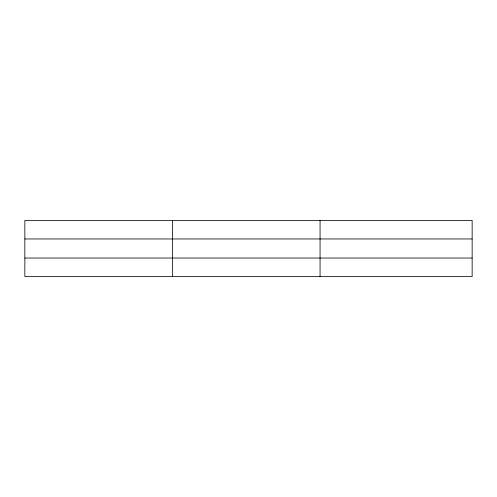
<?xml version="1.0" encoding="UTF-8"?>
<svg xmlns="http://www.w3.org/2000/svg" width="497" height="497" viewBox="0 0 497 497"><rect width="100%" height="100%" fill="white"/><g stroke="black" fill="none" stroke-linecap="round" stroke-linejoin="round"><path stroke-width="0.75" d="M172.459 276.543L172.459 220.457M320.068 276.543L320.068 220.457M472.15 238.964L472.15 220.457L24.85 220.457L24.85 276.543L472.15 276.543L472.15 238.964L24.85 238.964M24.85 258.036L472.15 258.036"/></g></svg>
